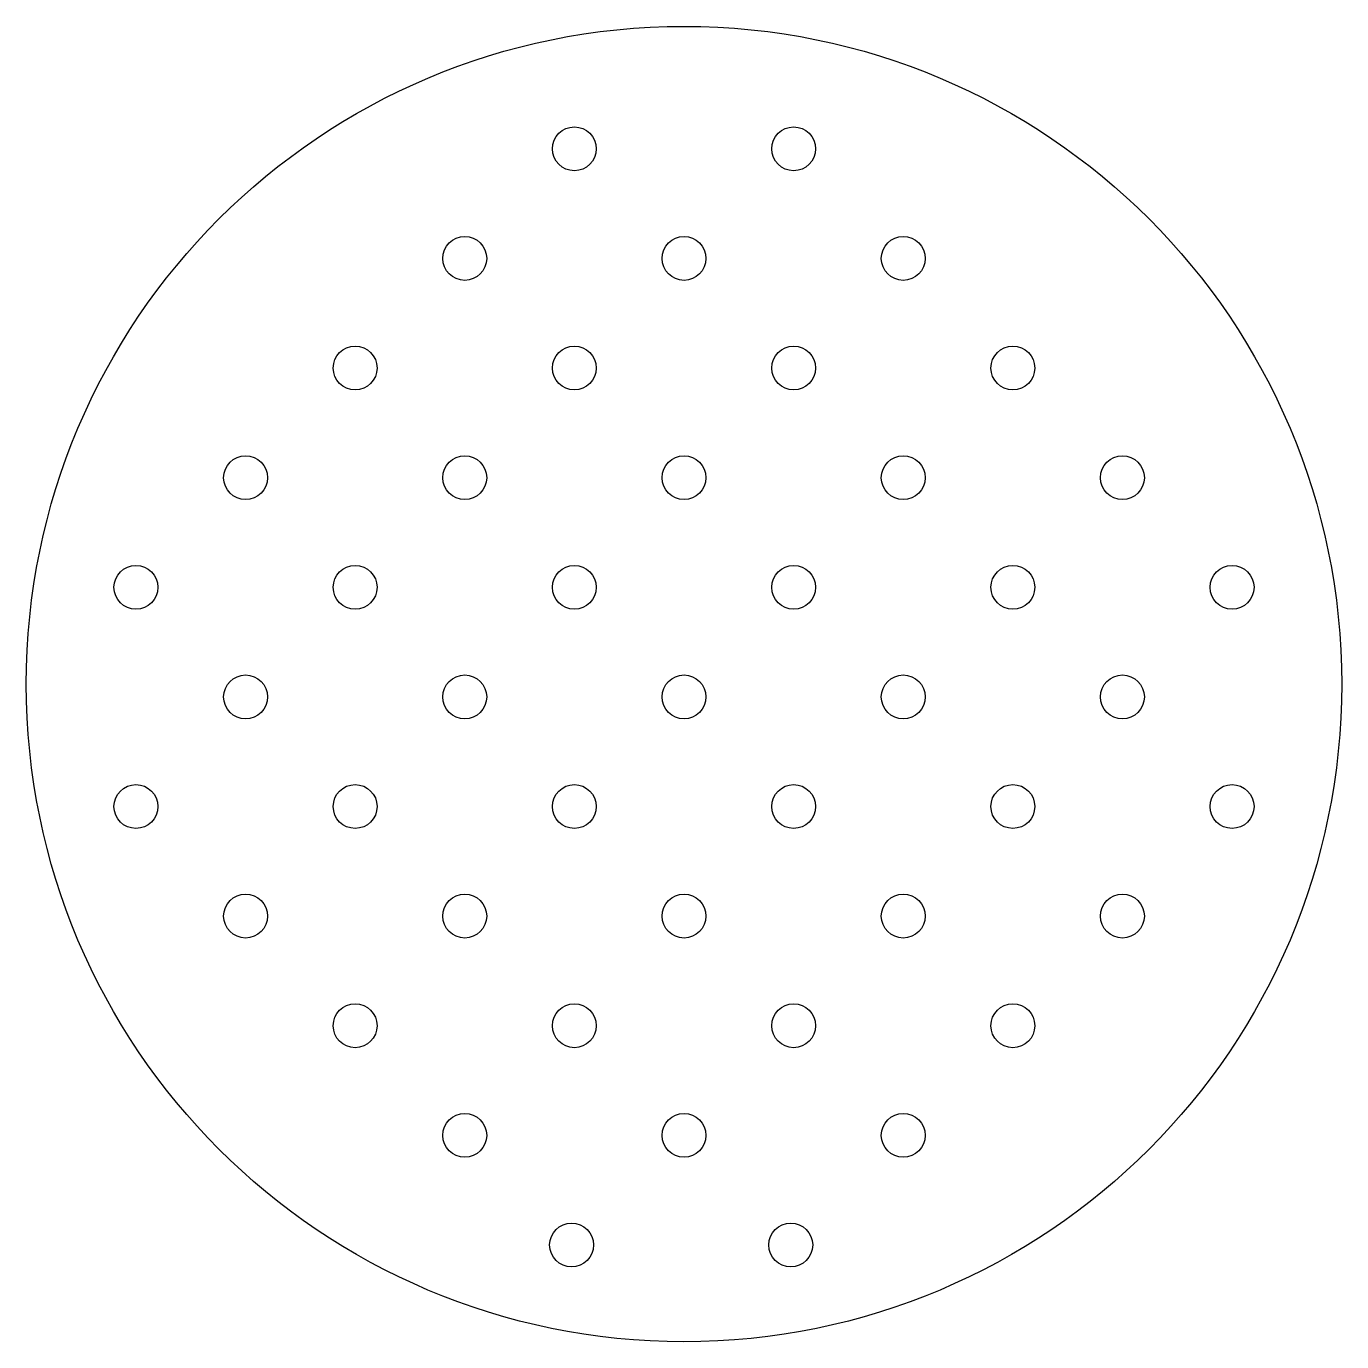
# Model space of a CAD drawing. Extents: x -76 to 76, y -75 to 78.
import ezdxf

# ---------------------------------------------------------------- set-up
doc = ezdxf.new("R2010")
doc.units = 0
doc.layers.add('VISIBLE', color=7, linetype='CONTINUOUS')

msp = doc.modelspace()

# ---------------------------------------------------------------- linework, layer by layer
at = {"layer": 'VISIBLE'}
for centre, radius in [((0, 1.49), 76.2), ((-12.7, 63.5), 2.54), ((12.7, 63.5), 2.54), ((-25.4, 50.8), 2.54), ((0, 50.8), 2.54), ((25.4, 50.8), 2.54), ((-38.1, 38.1), 2.54), ((-12.7, 38.1), 2.54), ((12.7, 38.1), 2.54), ((38.1, 38.1), 2.54), ((-50.8, 25.4), 2.54), ((-25.4, 25.4), 2.54), ((0, 25.4), 2.54), ((25.4, 25.4), 2.54), ((50.8, 25.4), 2.54), ((-63.5, 12.7), 2.54), ((-38.1, 12.7), 2.54), ((12.7, 12.7), 2.54), ((38.1, 12.7), 2.54), ((63.5, 12.7), 2.54), ((-12.7, 12.7), 2.54), ((-50.8, 0), 2.54), ((-25.4, 0), 2.54), ((0, 0), 2.54), ((25.4, 0), 2.54), ((50.8, 0), 2.54), ((-63.5, -12.7), 2.54), ((-38.1, -12.7), 2.54), ((-12.7, -12.7), 2.54), ((12.7, -12.7), 2.54), ((38.1, -12.7), 2.54), ((63.5, -12.7), 2.54), ((-25.4, -25.4), 2.54), ((0, -25.4), 2.54), ((25.4, -25.4), 2.54), ((50.8, -25.4), 2.54), ((-50.8, -25.4), 2.54), ((-38.1, -38.1), 2.54), ((-12.7, -38.1), 2.54), ((12.7, -38.1), 2.54), ((38.1, -38.1), 2.54), ((-25.4, -50.8), 2.54), ((0, -50.8), 2.54), ((25.4, -50.8), 2.54), ((-13.03, -63.5), 2.54), ((12.37, -63.5), 2.54)]:
    msp.add_circle(centre, radius, dxfattribs=at)

doc.saveas('drawing.dxf')
